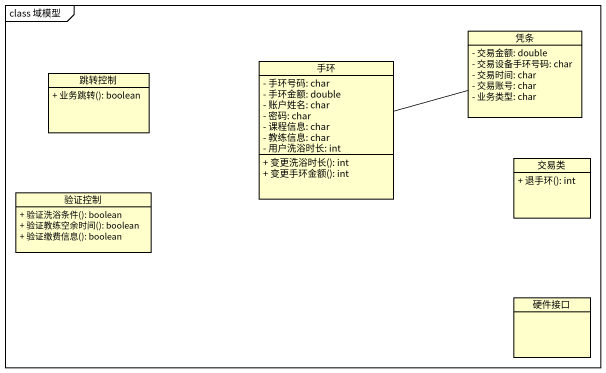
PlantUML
@startuml
mainframe class 域模型
hide circle
hide empty members
skinparam classAttributeIconSize 0
class 手环 {
  - 手环号码: char
  - 手环金额: double
  - 账户姓名: char
  - 密码: char
  - 课程信息: char
  - 教练信息: char
  - 用户洗浴时长: int
  + 变更洗浴时长(): int
  + 变更手环金额(): int
}
class 凭条 {
  - 交易金额: double
  - 交易设备手环号码: char
  - 交易时间: char
  - 交易账号: char
  - 业务类型: char
}
class 跳转控制 {
  + 业务跳转(): boolean
}
class 交易类 {
  + 退手环(): int
}
class 验证控制 {
  + 验证洗浴条件(): boolean
  + 验证教练空余时间(): boolean
  + 验证缴费信息(): boolean
}
class 硬件接口
手环 -right- 凭条
@enduml
